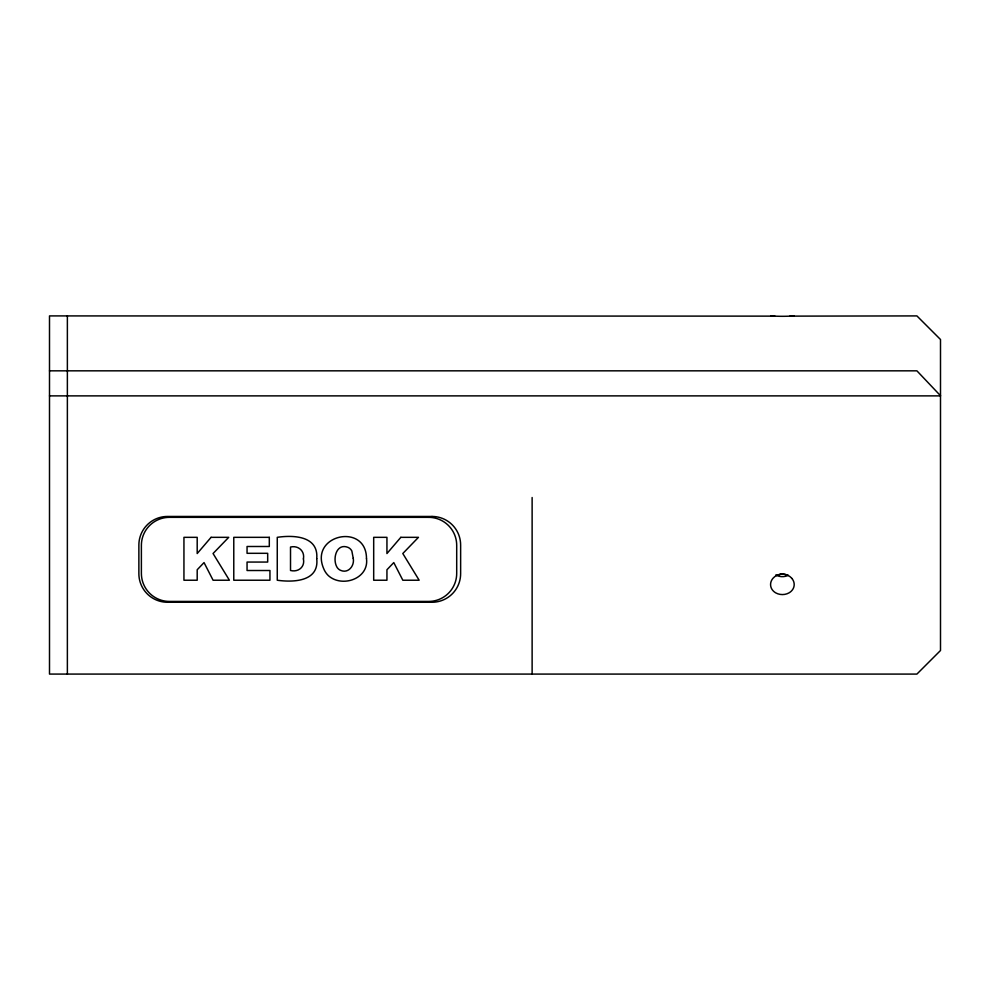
<?xml version="1.0" encoding="UTF-8"?>
<svg xmlns="http://www.w3.org/2000/svg" width="990" height="990" viewBox="0 0 990 990"><rect width="100%" height="100%" fill="white"/><g stroke="black" fill="none" stroke-linecap="round" stroke-linejoin="round"><path stroke-width="1.49" d="M780.17 574.336L780.541 574.274A11.756 10.63 0 0 1 784.229 574.274L784.587 574.336A11.793 10.345 0 0 1 787.396 575.215M774.861 316.132L49.5 315.909L49.5 674.079L916.901 674.091L940.5 650.492L940.5 339.508L916.901 315.909L789.896 316.132M794.029 315.921L790.985 316.082A11.793 0.705 0 0 1 773.784 316.082L770.863 315.921M49.5 370.829L916.901 370.829L940.5 395.715M49.5 395.876L940.5 395.876M791.926 578.482L791.703 578.222A11.793 10.519 0 0 0 773.054 578.222L772.843 578.482A11.793 10.345 0 0 0 770.678 583.259A11.793 10.172 0 0 0 771.284 587.998L771.408 588.295A11.806 9.987 0 0 0 775.739 592.874A11.781 9.764 0 0 0 789.018 592.874A11.806 9.987 0 0 0 793.349 588.295L793.485 587.998A11.793 10.172 0 0 0 794.091 583.271A11.793 10.345 0 0 0 791.913 578.482M532.125 497.512L532.125 674.091M67.37 315.909L67.37 674.079M776.692 575.499A11.793 10.345 0 0 1 780.157 574.41M788.387 575.289A11.781 9.851 0 0 1 787.768 575.586L787.743 575.598A11.756 9.628 0 0 1 777.026 575.598A11.781 9.851 0 0 1 775.752 574.967M353.232 558.286C354.754 565.698 348.307 573.878 340.548 570.327A7.734 7.734 0 0 1 336.65 566.552C332.504 558.558 336.464 542.904 347.911 547.334A7.821 7.821 0 0 1 351.858 551.034L353.232 558.286M366.486 558.459C369.221 578.816 342.045 587.973 328.395 575.66A19.837 19.837 0 0 1 323.693 568.668C309.016 534.6 366.288 522.299 366.486 558.459M303.423 558.892C305.155 567.072 298.151 572.443 290.515 570.488L290.515 547.049C298.126 545.144 304.982 550.972 303.423 558.892M316.738 558.632C319.325 581.65 293.288 582.516 277.262 580.227L277.262 537.335C293.609 534.885 318.731 535.924 316.738 558.632M211.08 537.335L197.196 553.546L197.196 537.335L183.942 537.335L183.942 580.227L197.196 580.227L197.196 569.757L204.039 562.592L213.085 580.227L229.408 580.227L213.06 553.521L228.715 537.335L211.08 537.335M400.826 537.335L386.942 553.546L386.942 537.335L373.688 537.335L373.688 580.227L386.942 580.227L386.942 569.757L393.785 562.592L402.831 580.227L419.154 580.227L402.806 553.521L418.461 537.335L400.826 537.335M432.024 516.458L167.471 516.458A28.599 28.599 0 0 0 138.872 545.057L138.872 573.656A28.599 28.599 0 0 0 167.471 602.254L432.024 602.254A28.599 28.599 0 0 0 460.635 573.656L460.635 545.057A28.599 28.599 0 0 0 432.024 516.458M428.67 517.337L169.414 517.337A28.029 28.029 0 0 0 141.384 545.366L141.384 573.396A28.029 28.029 0 0 0 169.414 601.425L428.67 601.425A28.029 28.029 0 0 0 456.699 573.396L456.699 545.366A28.029 28.029 0 0 0 428.67 517.337M269.305 537.335L233.776 537.335L233.776 580.227L269.948 580.227L269.948 570.512L247.054 570.512L247.054 562.06L267.684 562.06L267.684 553.311L247.054 553.311L247.054 546.492L269.305 546.492L269.305 537.335"/></g></svg>
